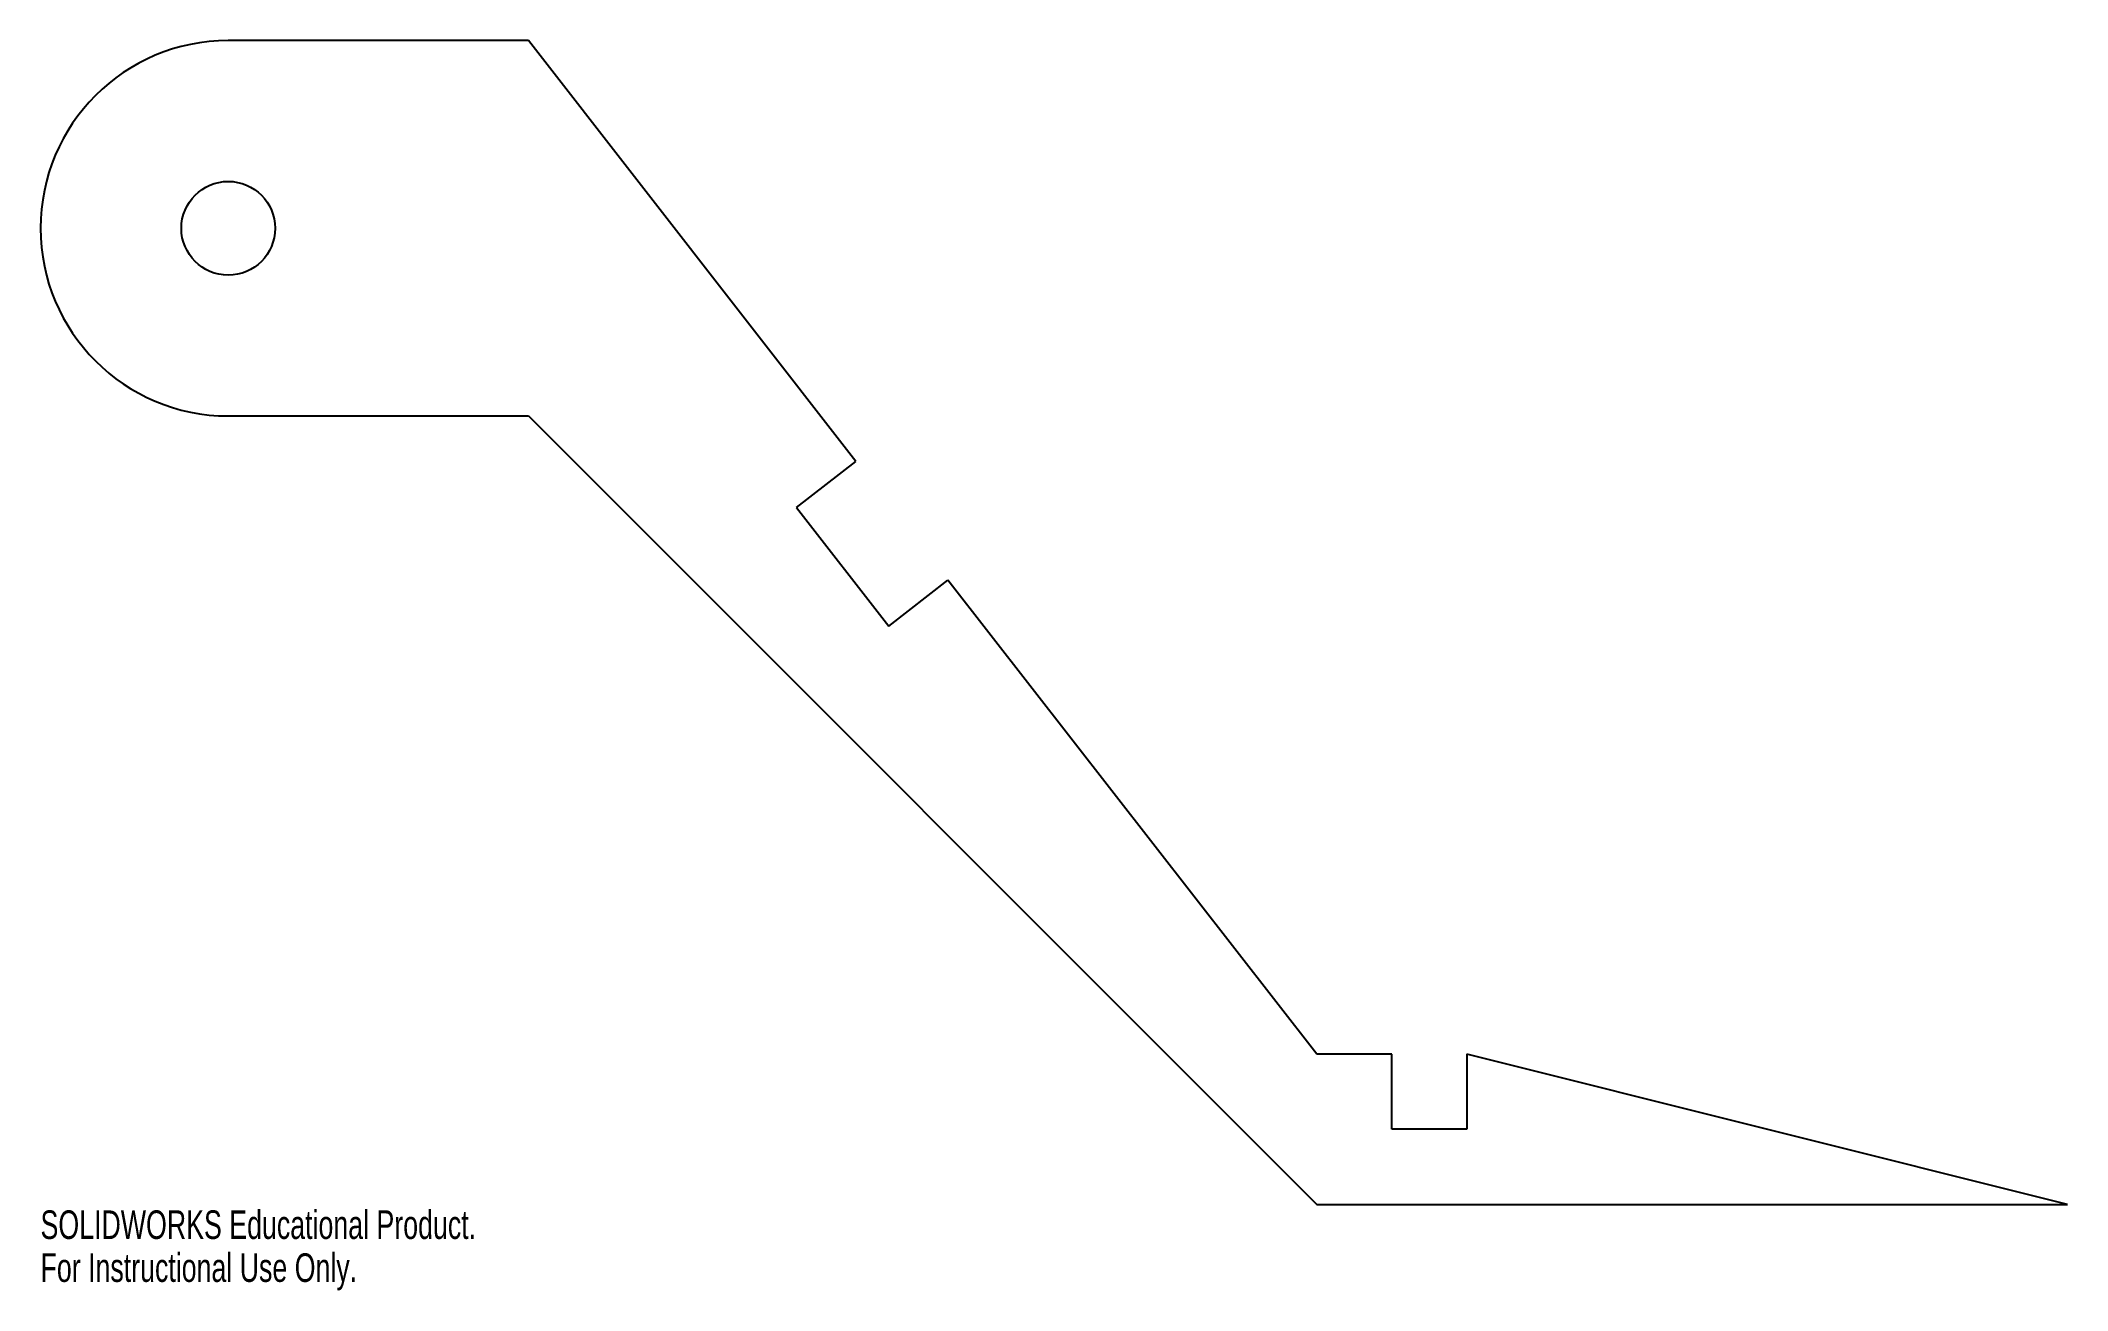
# Model space of a CAD drawing. Header units: inches. Extents: x -1.2 to 12.2, y -7.1 to 1.2.
import ezdxf

# ---------------------------------------------------------------- set-up
doc = ezdxf.new("R2010")
doc.units = ezdxf.units.IN
doc.header["$MEASUREMENT"] = 0
doc.styles.add('SLDTEXTSTYLE0', font='TXT', dxfattribs={"width": 0.7})

msp = doc.modelspace()

# ---------------------------------------------------------------- linework, layer by layer
at = {"color": 7, "linetype": 'Continuous', "lineweight": 25}
for p, q in [((2, 1.25), (0, 1.25)), ((4.18, -1.553), (2, 1.25)), ((0, -1.25), (2, -1.25)), ((2, -1.25), (7.25, -6.5)), ((3.786, -1.86), (4.18, -1.553)), ((3.786, -1.86), (4.4, -2.65)), ((4.4, -2.65), (4.794, -2.343)), ((7.25, -5.5), (4.794, -2.343)), ((7.75, -5.5), (7.25, -5.5)), ((7.75, -6), (7.75, -5.5)), ((12.25, -6.5), (8.25, -5.5)), ((8.25, -5.5), (8.25, -6)), ((8.25, -6), (7.75, -6)), ((7.25, -6.5), (12.25, -6.5))]:
    msp.add_line(p, q, dxfattribs=at)
msp.add_circle((0, 0), 0.312, dxfattribs=at)
msp.add_arc((0, 0), 1.25, 90, 270, dxfattribs=at)

# ---------------------------------------------------------------- texts
at = {"color": 7, "linetype": 'Continuous', "char_height": 0.1903, "attachment_point": 1, "style": 'SLDTEXTSTYLE0'}
for s, insert in [('SOLIDWORKS Educational Product.', (-1.25, -6.54)), ('For Instructional Use Only.', (-1.25, -6.826))]:
    msp.add_mtext(s, dxfattribs=dict(at, insert=insert))

doc.saveas('drawing.dxf')
